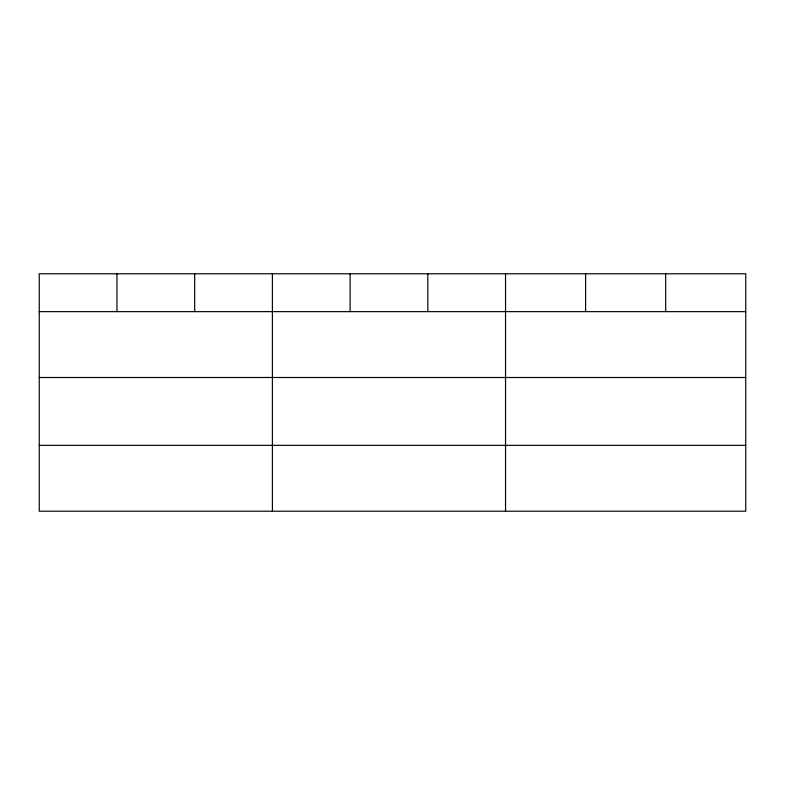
<?xml version="1.0" encoding="UTF-8"?>
<svg xmlns="http://www.w3.org/2000/svg" width="785" height="785" viewBox="0 0 785 785"><rect width="100%" height="100%" fill="white"/><g stroke="black" fill="none" stroke-linecap="round" stroke-linejoin="round"><path stroke-width="1.18" d="M745.75 377.497L745.75 273.788L39.25 273.788L39.25 511.212L745.75 511.212L745.75 377.497L39.25 377.497M39.25 311.635L745.75 311.635M39.25 445.35L745.75 445.35M665.68 273.788L665.68 311.635M585.61 273.788L585.61 311.635M505.54 273.788L505.54 511.212M427.825 273.788L427.825 311.635M350.11 273.788L350.11 311.635M272.395 273.788L272.395 511.212M194.68 273.788L194.68 311.635M116.965 273.788L116.965 311.635"/></g></svg>
